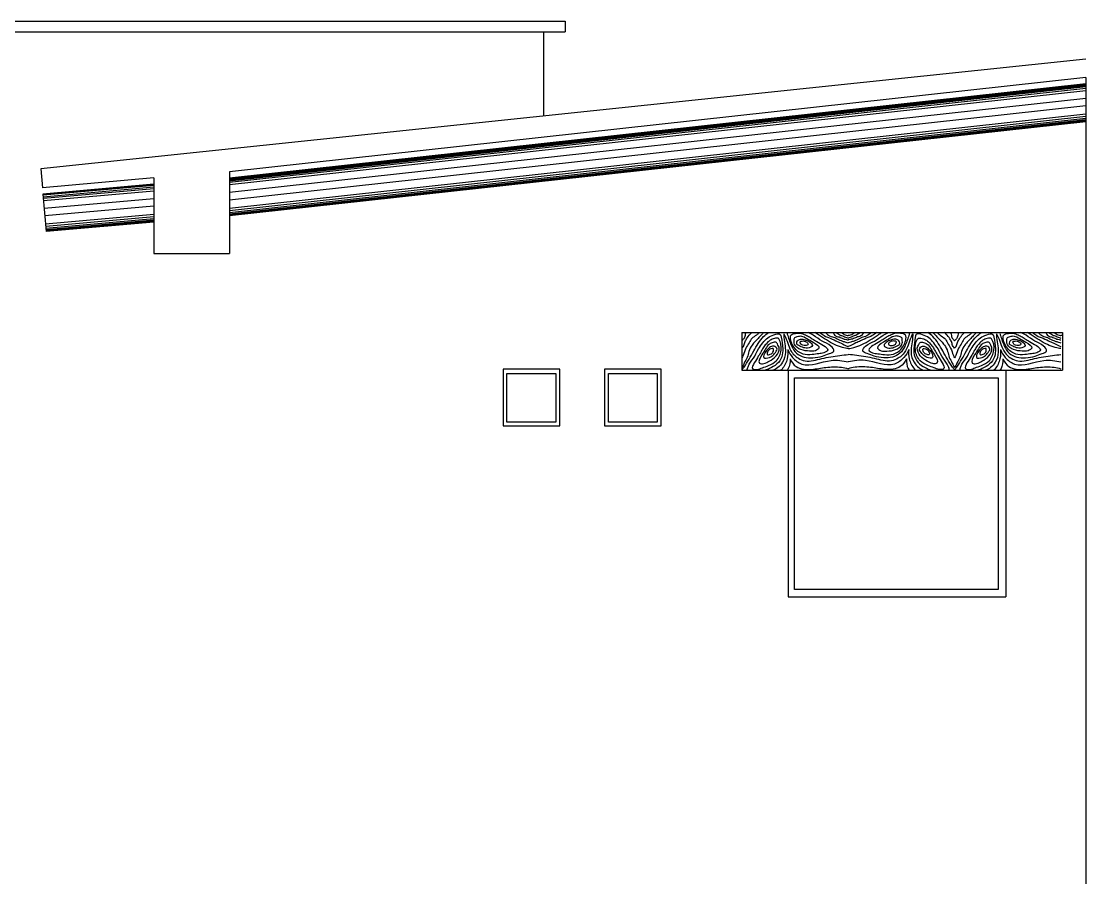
# Model space of a CAD drawing. Extents: x 152 to 700, y -120 to 84.
# Drawn here: x 170.87 to 173.691, y 71.835 to 74.104 of the extents above; entities that cross this region are included whole.
import ezdxf

# ---------------------------------------------------------------- set-up
doc = ezdxf.new("R2010")
doc.units = 0
doc.header["$LTSCALE"] = 0.03
doc.layers.get('0').update_dxf_attribs({"linetype": 'CONTINUOUS'})
doc.layers.add('MUEBLES', color=8, linetype='CONTINUOUS')

msp = doc.modelspace()

# ---------------------------------------------------------------- linework, layer by layer
at = {"ltscale": 0.03}
for p, q in [((169.2737, 74.104), (172.3115, 74.104)), ((172.3115, 74.104), (172.3115, 74.0756)), ((169.2737, 74.0756), (172.3115, 74.0756)), ((172.2535, 74.0756), (172.2535, 73.8532)), ((173.691, 74.0033), (170.9213, 73.7126)), ((173.691, 73.9546), (171.4213, 73.7052)), ((173.691, 73.9546), (173.691, 70.6291)), ((173.691, 73.938), (171.4213, 73.6886)), ((173.691, 73.8376), (171.4213, 73.5882)), ((170.9213, 73.7126), (170.9257, 73.6628)), ((171.4213, 73.7052), (171.4213, 73.4888)), ((171.2213, 73.6888), (170.9257, 73.6628)), ((171.2213, 73.6722), (170.9272, 73.6463)), ((171.2213, 73.6888), (171.2213, 73.4888)), ((170.9272, 73.6463), (170.9359, 73.5467)), ((171.2213, 73.5718), (170.9359, 73.5467)), ((171.2213, 73.4888), (171.4213, 73.4888)), ((172.7797, 73.2791), (172.7797, 73.1791)), ((172.7797, 73.2791), (173.6297, 73.2791)), ((173.6297, 73.2791), (173.6297, 73.1791)), ((172.7797, 73.1791), (173.6297, 73.1791)), ((172.9026, 73.1791), (172.9026, 72.5791)), ((172.9026, 73.1791), (173.4797, 73.1791)), ((173.4797, 73.1791), (173.4797, 72.5791)), ((172.9026, 72.5791), (173.4797, 72.5791))]:
    msp.add_line(p, q, dxfattribs=at)
for points in [[(172.297, 73.1822), (172.147, 73.1822), (172.147, 73.0322), (172.297, 73.0322)], [(172.5659, 73.1822), (172.4159, 73.1822), (172.4159, 73.0322), (172.5659, 73.0322)]]:
    msp.add_lwpolyline(points, close=True, dxfattribs=at)
at = {"layer": 'MUEBLES', "ltscale": 0.03}
for p, q in [((173.691, 73.9363), (171.4213, 73.6869)), ((173.691, 73.9345), (171.4213, 73.6851)), ((173.691, 73.9328), (171.4213, 73.6834)), ((173.691, 73.9299), (171.4213, 73.6804)), ((173.691, 73.9258), (171.4213, 73.6764)), ((173.691, 73.92), (171.4213, 73.6706)), ((173.691, 73.8996), (171.4213, 73.6502)), ((173.691, 73.8798), (171.4213, 73.6304)), ((173.691, 73.8577), (171.4213, 73.6083)), ((173.691, 73.8513), (171.4213, 73.6019)), ((173.691, 73.846), (171.4213, 73.5966)), ((173.691, 73.8425), (171.4213, 73.5931)), ((173.691, 73.8408), (171.4213, 73.5914)), ((173.691, 73.839), (171.4213, 73.5896)), ((173.691, 73.8379), (171.4213, 73.5885)), ((171.2213, 73.6704), (170.9273, 73.6446)), ((171.2213, 73.6687), (170.9275, 73.6429)), ((171.2213, 73.664), (170.9279, 73.6382)), ((171.2213, 73.66), (170.9282, 73.6342)), ((171.2213, 73.6541), (170.9287, 73.6284)), ((171.2213, 73.6338), (170.9305, 73.6082)), ((171.2213, 73.614), (170.9322, 73.5886)), ((171.2213, 73.5918), (170.9342, 73.5666)), ((171.2213, 73.5854), (170.9347, 73.5602)), ((171.2213, 73.5802), (170.9352, 73.555)), ((171.2213, 73.5767), (170.9355, 73.5516)), ((171.2213, 73.575), (170.9356, 73.5499)), ((171.2213, 73.5732), (170.9358, 73.5481)), ((171.2213, 73.5721), (170.9359, 73.547))]:
    msp.add_line(p, q, dxfattribs=at)
for points in [[(172.157, 73.1707), (172.2862, 73.1707), (172.2862, 73.0416), (172.157, 73.0416)], [(172.426, 73.1707), (172.5552, 73.1707), (172.5552, 73.0416), (172.426, 73.0416)], [(172.9188, 73.1594), (173.4592, 73.1594), (173.4592, 72.5981), (172.9188, 72.5981)]]:
    msp.add_lwpolyline(points, close=True, dxfattribs=at)
at = {"layer": 'MUEBLES', "ltscale": 5}
for points, knots in [([(172.7797, 73.1801), (172.7817, 73.1825), (172.7938, 73.1982), (172.8101, 73.2292), (172.8294, 73.2625), (172.8457, 73.2759), (172.8504, 73.2791)], [0.6666598, 0.6666598, 0.6666598, 0.6666598, 0.7011023, 0.8909677, 1.0660064, 1.1295006, 1.1295006, 1.1295006, 1.1295006]), ([(172.7903, 73.2791), (172.79, 73.2785), (172.7881, 73.2746), (172.7884, 73.2667), (172.783, 73.261), (172.7806, 73.2581), (172.7797, 73.2571)], [0.03295802, 0.03295802, 0.03295802, 0.03295802, 0.03674073, 0.06049252, 0.07489972, 0.08296521, 0.08296521, 0.08296521, 0.08296521]), ([(172.7797, 73.2378), (172.7812, 73.2397), (172.7855, 73.2425), (172.7865, 73.2533), (172.7934, 73.2637), (172.799, 73.2733), (172.8047, 73.2779), (172.8063, 73.2791)], [0.0353158, 0.0353158, 0.0353158, 0.0353158, 0.0478077, 0.0705799, 0.0918486, 0.1238372, 0.1356515, 0.1356515, 0.1356515, 0.1356515]), ([(172.8374, 73.2791), (172.8351, 73.2769), (172.83, 73.272), (172.8232, 73.264), (172.8144, 73.2559), (172.8056, 73.2447), (172.7973, 73.2303), (172.7951, 73.2126), (172.7869, 73.2014), (172.7833, 73.1919), (172.781, 73.1879), (172.7797, 73.1862)], [0.0187076, 0.0187076, 0.0187076, 0.0187076, 0.0377154, 0.0611717, 0.0815506, 0.1092271, 0.146596, 0.1794374, 0.2135857, 0.2277717, 0.2406878, 0.2406878, 0.2406878, 0.2406878]), ([(172.8256, 73.2791), (172.8254, 73.2788), (172.8236, 73.2766), (172.8168, 73.2705), (172.8052, 73.2654), (172.7988, 73.2509), (172.7884, 73.2372), (172.7854, 73.2226), (172.781, 73.214), (172.7797, 73.212)], [0.0228203, 0.0228203, 0.0228203, 0.0228203, 0.0256529, 0.043006, 0.0729976, 0.1001787, 0.1337778, 0.1752471, 0.1892174, 0.1892174, 0.1892174, 0.1892174]), ([(172.7938, 73.1791), (172.7939, 73.182), (172.7978, 73.1966), (172.8115, 73.21), (172.8215, 73.2339), (172.8346, 73.2516), (172.8477, 73.2665), (172.8629, 73.2724), (172.8815, 73.2791), (172.8835, 73.2694), (172.8839, 73.2668), (172.8856, 73.2567), (172.8887, 73.2395), (172.8873, 73.2137), (172.8732, 73.1944), (172.8563, 73.185), (172.8452, 73.1804), (172.8414, 73.1791)], [0.6226801, 0.6226801, 0.6226801, 0.6226801, 0.6540011, 0.7546461, 0.8610413, 0.9353034, 1.0075898, 1.0760235, 1.1386862, 1.1683547, 1.1683547, 1.1683547, 1.2846335, 1.3679378, 1.4535626, 1.5409984, 1.5866767, 1.5866767, 1.5866767, 1.5866767]), ([(172.8909, 73.2754), (172.8908, 73.2741), (172.8902, 73.2581), (172.8991, 73.2328), (172.8904, 73.2021), (172.8763, 73.1862), (172.8664, 73.181), (172.8618, 73.1791)], [0.0836716, 0.0836716, 0.0836716, 0.0836716, 0.0987557, 0.267036, 0.3729718, 0.4444585, 0.5013344, 0.5013344, 0.5013344, 0.5013344]), ([(172.8909, 73.2754), (172.8916, 73.2743), (172.8997, 73.2605), (172.9037, 73.234), (172.9258, 73.211), (172.9554, 73.1999), (172.993, 73.212), (173.0304, 73.2175), (173.0542, 73.2205), (173.0616, 73.2208)], [0.0836716, 0.0836716, 0.0836716, 0.0836716, 0.0987557, 0.267036, 0.3729718, 0.4444585, 0.6146, 0.7976134, 0.8816638, 0.8816638, 0.8816638, 0.8816638]), ([(172.9, 73.2791), (172.9, 73.279), (172.8994, 73.2767), (172.9003, 73.2736), (172.9012, 73.2711), (172.9044, 73.2614), (172.9097, 73.2448), (172.9231, 73.2226), (172.9446, 73.2123), (172.9685, 73.2118), (172.9921, 73.2152), (173.0082, 73.2225), (173.0286, 73.2288), (173.0123, 73.249), (172.9918, 73.255), (172.9728, 73.2705), (172.96, 73.2769), (172.9553, 73.2791)], [0.6013577, 0.6013577, 0.6013577, 0.6013577, 0.6017614, 0.6174404, 0.6174404, 0.6174404, 0.6788902, 0.722914, 0.7681642, 0.8143713, 0.8656137, 0.9055586, 0.9320593, 0.9630603, 1.0162482, 1.0724748, 1.1033181, 1.1033181, 1.1033181, 1.1033181]), ([(173.0616, 73.2367), (173.0566, 73.2375), (173.0441, 73.2392), (173.0166, 73.2505), (172.9937, 73.266), (172.9764, 73.2771), (172.9733, 73.2791)], [0.5579184, 0.5579184, 0.5579184, 0.5579184, 0.616203, 0.7011023, 0.8909677, 0.9321023, 0.9321023, 0.9321023, 0.9321023]), ([(172.9862, 73.2791), (172.9899, 73.2762), (173.0007, 73.2685), (173.0111, 73.2658), (173.0268, 73.2582), (173.0437, 73.2505), (173.0545, 73.2445), (173.0616, 73.2425)], [0.0273715, 0.0273715, 0.0273715, 0.0273715, 0.0450229, 0.0702002, 0.1127947, 0.1398796, 0.1843622, 0.1843622, 0.1843622, 0.1843622]), ([(173.0013, 73.2791), (173.0046, 73.2757), (173.0125, 73.269), (173.0214, 73.2684), (173.0327, 73.2618), (173.0443, 73.2572), (173.0541, 73.2537), (173.0594, 73.2526), (173.0616, 73.2522)], [0.0245934, 0.0245934, 0.0245934, 0.0245934, 0.0428412, 0.057894, 0.0862902, 0.1160101, 0.134247, 0.148155, 0.148155, 0.148155, 0.148155]), ([(173.0205, 73.2791), (173.0212, 73.2785), (173.0244, 73.2758), (173.0253, 73.2693), (173.0379, 73.2683), (173.0478, 73.2622), (173.0563, 73.2607), (173.0611, 73.26), (173.0616, 73.2599)], [0.02378041, 0.02378041, 0.02378041, 0.02378041, 0.02719603, 0.04078623, 0.0654223, 0.08738057, 0.11256093, 0.1160804, 0.1160804, 0.1160804, 0.1160804]), ([(173.03, 73.2791), (173.0319, 73.2775), (173.0397, 73.2717), (173.0458, 73.2709), (173.0548, 73.2664), (173.0601, 73.2649), (173.0616, 73.2645)], [0.01425696, 0.01425696, 0.01425696, 0.01425696, 0.02345859, 0.04541687, 0.06870787, 0.07824328, 0.07824328, 0.07824328, 0.07824328]), ([(173.044, 73.2791), (173.0468, 73.2769), (173.0538, 73.2723), (173.058, 73.2717), (173.0608, 73.2715), (173.0616, 73.2715)], [0.01665994, 0.01665994, 0.01665994, 0.01665994, 0.03084387, 0.04273319, 0.04786884, 0.04786884, 0.04786884, 0.04786884]), ([(173.122, 73.2791), (173.1187, 73.2757), (173.1108, 73.269), (173.1019, 73.2684), (173.0905, 73.2618), (173.0789, 73.2572), (173.0692, 73.2537), (173.0639, 73.2526), (173.0616, 73.2522)], [0.0245934, 0.0245934, 0.0245934, 0.0245934, 0.0428412, 0.057894, 0.0862902, 0.1160101, 0.134247, 0.148155, 0.148155, 0.148155, 0.148155]), ([(173.1371, 73.2791), (173.1334, 73.2762), (173.1225, 73.2685), (173.1121, 73.2658), (173.0965, 73.2582), (173.0796, 73.2505), (173.0688, 73.2445), (173.0616, 73.2425)], [0.0273715, 0.0273715, 0.0273715, 0.0273715, 0.0450229, 0.0702002, 0.1127947, 0.1398796, 0.1843622, 0.1843622, 0.1843622, 0.1843622]), ([(173.0616, 73.2367), (173.0667, 73.2375), (173.0792, 73.2392), (173.1067, 73.2505), (173.1296, 73.266), (173.1469, 73.2771), (173.15, 73.2791)], [0.5579184, 0.5579184, 0.5579184, 0.5579184, 0.616203, 0.7011023, 0.8909677, 0.9321023, 0.9321023, 0.9321023, 0.9321023]), ([(173.0793, 73.2791), (173.0765, 73.2769), (173.0695, 73.2723), (173.0653, 73.2717), (173.0625, 73.2715), (173.0616, 73.2715)], [0.01665994, 0.01665994, 0.01665994, 0.01665994, 0.03084387, 0.04273319, 0.04786884, 0.04786884, 0.04786884, 0.04786884]), ([(173.0933, 73.2791), (173.0914, 73.2775), (173.0836, 73.2717), (173.0775, 73.2709), (173.0685, 73.2664), (173.0632, 73.2649), (173.0616, 73.2645)], [0.01425696, 0.01425696, 0.01425696, 0.01425696, 0.02345859, 0.04541687, 0.06870787, 0.07824328, 0.07824328, 0.07824328, 0.07824328]), ([(173.1028, 73.2791), (173.1021, 73.2785), (173.0988, 73.2758), (173.098, 73.2693), (173.0854, 73.2683), (173.0755, 73.2622), (173.067, 73.2607), (173.0622, 73.26), (173.0616, 73.2599)], [0.02378041, 0.02378041, 0.02378041, 0.02378041, 0.02719603, 0.04078623, 0.0654223, 0.08738057, 0.11256093, 0.1160804, 0.1160804, 0.1160804, 0.1160804]), ([(173.2324, 73.2754), (173.2317, 73.2743), (173.2236, 73.2605), (173.2196, 73.234), (173.1975, 73.211), (173.1679, 73.1999), (173.1302, 73.212), (173.0929, 73.2175), (173.0691, 73.2205), (173.0616, 73.2208)], [0.0836716, 0.0836716, 0.0836716, 0.0836716, 0.0987557, 0.267036, 0.3729718, 0.4444585, 0.6146, 0.7976134, 0.8816638, 0.8816638, 0.8816638, 0.8816638]), ([(173.2233, 73.2791), (173.2233, 73.279), (173.2239, 73.2767), (173.223, 73.2736), (173.2221, 73.2711), (173.2189, 73.2614), (173.2136, 73.2448), (173.2001, 73.2226), (173.1786, 73.2123), (173.1548, 73.2118), (173.1312, 73.2152), (173.1151, 73.2225), (173.0947, 73.2288), (173.111, 73.249), (173.1315, 73.255), (173.1505, 73.2705), (173.1633, 73.2769), (173.168, 73.2791)], [0.6013577, 0.6013577, 0.6013577, 0.6013577, 0.6017614, 0.6174404, 0.6174404, 0.6174404, 0.6788902, 0.722914, 0.7681642, 0.8143713, 0.8656137, 0.9055586, 0.9320593, 0.9630603, 1.0162482, 1.0724748, 1.1033181, 1.1033181, 1.1033181, 1.1033181]), ([(173.2324, 73.2754), (173.2325, 73.2741), (173.2331, 73.2581), (173.2242, 73.2328), (173.2329, 73.2021), (173.247, 73.1862), (173.2568, 73.181), (173.2615, 73.1791)], [0.0836716, 0.0836716, 0.0836716, 0.0836716, 0.0987557, 0.267036, 0.3729718, 0.4444585, 0.5013344, 0.5013344, 0.5013344, 0.5013344]), ([(173.3295, 73.1791), (173.3294, 73.182), (173.3255, 73.1966), (173.3118, 73.21), (173.3017, 73.2339), (173.2887, 73.2516), (173.2756, 73.2665), (173.2604, 73.2724), (173.2418, 73.2791), (173.2398, 73.2694), (173.2394, 73.2668), (173.2377, 73.2567), (173.2346, 73.2395), (173.236, 73.2137), (173.2501, 73.1944), (173.2669, 73.185), (173.2781, 73.1804), (173.2819, 73.1791)], [0.6226801, 0.6226801, 0.6226801, 0.6226801, 0.6540011, 0.7546461, 0.8610413, 0.9353034, 1.0075898, 1.0760235, 1.1386862, 1.1683547, 1.1683547, 1.1683547, 1.2846335, 1.3679378, 1.4535626, 1.5409984, 1.5866767, 1.5866767, 1.5866767, 1.5866767]), ([(173.3436, 73.1801), (173.3416, 73.1825), (173.3295, 73.1982), (173.3132, 73.2292), (173.2939, 73.2625), (173.2775, 73.2759), (173.2729, 73.2791)], [0.6666598, 0.6666598, 0.6666598, 0.6666598, 0.7011023, 0.8909677, 1.0660064, 1.1295006, 1.1295006, 1.1295006, 1.1295006]), ([(173.2859, 73.2791), (173.2882, 73.2769), (173.2933, 73.272), (173.3001, 73.264), (173.3089, 73.2559), (173.3177, 73.2447), (173.326, 73.2303), (173.3282, 73.2126), (173.3363, 73.2014), (173.34, 73.1919), (173.3423, 73.1879), (173.3436, 73.1862)], [0.0187076, 0.0187076, 0.0187076, 0.0187076, 0.0377154, 0.0611717, 0.0815506, 0.1092271, 0.146596, 0.1794374, 0.2135857, 0.2277717, 0.2406878, 0.2406878, 0.2406878, 0.2406878]), ([(173.2977, 73.2791), (173.2979, 73.2788), (173.2997, 73.2766), (173.3065, 73.2705), (173.3181, 73.2654), (173.3245, 73.2509), (173.3348, 73.2372), (173.3379, 73.2226), (173.3423, 73.214), (173.3436, 73.212)], [0.0228203, 0.0228203, 0.0228203, 0.0228203, 0.0256529, 0.043006, 0.0729976, 0.1001787, 0.1337778, 0.1752471, 0.1892174, 0.1892174, 0.1892174, 0.1892174]), ([(173.3436, 73.2378), (173.3421, 73.2397), (173.3378, 73.2425), (173.3368, 73.2533), (173.3298, 73.2637), (173.3242, 73.2733), (173.3186, 73.2779), (173.317, 73.2791)], [0.0353158, 0.0353158, 0.0353158, 0.0353158, 0.0478077, 0.0705799, 0.0918486, 0.1238372, 0.1356515, 0.1356515, 0.1356515, 0.1356515]), ([(173.333, 73.2791), (173.3333, 73.2785), (173.3352, 73.2746), (173.3348, 73.2667), (173.3403, 73.261), (173.3427, 73.2581), (173.3436, 73.2571)], [0.03295802, 0.03295802, 0.03295802, 0.03295802, 0.03674073, 0.06049252, 0.07489972, 0.08296521, 0.08296521, 0.08296521, 0.08296521]), ([(173.3436, 73.1801), (173.3455, 73.1825), (173.3576, 73.1982), (173.374, 73.2292), (173.3933, 73.2625), (173.4096, 73.2759), (173.4142, 73.2791)], [0.6666598, 0.6666598, 0.6666598, 0.6666598, 0.7011023, 0.8909677, 1.0660064, 1.1295006, 1.1295006, 1.1295006, 1.1295006]), ([(173.3542, 73.2791), (173.3539, 73.2785), (173.352, 73.2746), (173.3523, 73.2667), (173.3468, 73.261), (173.3444, 73.2581), (173.3436, 73.2571)], [0.03295802, 0.03295802, 0.03295802, 0.03295802, 0.03674073, 0.06049252, 0.07489972, 0.08296521, 0.08296521, 0.08296521, 0.08296521]), ([(173.3436, 73.2378), (173.3451, 73.2397), (173.3493, 73.2425), (173.3503, 73.2533), (173.3573, 73.2637), (173.3629, 73.2733), (173.3686, 73.2779), (173.3701, 73.2791)], [0.0353158, 0.0353158, 0.0353158, 0.0353158, 0.0478077, 0.0705799, 0.0918486, 0.1238372, 0.1356515, 0.1356515, 0.1356515, 0.1356515]), ([(173.4013, 73.2791), (173.3989, 73.2769), (173.3939, 73.272), (173.3871, 73.264), (173.3783, 73.2559), (173.3695, 73.2447), (173.3612, 73.2303), (173.359, 73.2126), (173.3508, 73.2014), (173.3472, 73.1919), (173.3449, 73.1879), (173.3436, 73.1862)], [0.0187076, 0.0187076, 0.0187076, 0.0187076, 0.0377154, 0.0611717, 0.0815506, 0.1092271, 0.146596, 0.1794374, 0.2135857, 0.2277717, 0.2406878, 0.2406878, 0.2406878, 0.2406878]), ([(173.3895, 73.2791), (173.3892, 73.2788), (173.3875, 73.2766), (173.3806, 73.2705), (173.3691, 73.2654), (173.3627, 73.2509), (173.3523, 73.2372), (173.3492, 73.2226), (173.3449, 73.214), (173.3436, 73.212)], [0.0228203, 0.0228203, 0.0228203, 0.0228203, 0.0256529, 0.043006, 0.0729976, 0.1001787, 0.1337778, 0.1752471, 0.1892174, 0.1892174, 0.1892174, 0.1892174]), ([(173.3576, 73.1791), (173.3578, 73.182), (173.3617, 73.1966), (173.3753, 73.21), (173.3854, 73.2339), (173.3984, 73.2516), (173.4116, 73.2665), (173.4268, 73.2724), (173.4454, 73.2791), (173.4473, 73.2694), (173.4478, 73.2668), (173.4495, 73.2567), (173.4526, 73.2395), (173.4512, 73.2137), (173.4371, 73.1944), (173.4202, 73.185), (173.4091, 73.1804), (173.4052, 73.1791)], [0.6226801, 0.6226801, 0.6226801, 0.6226801, 0.6540011, 0.7546461, 0.8610413, 0.9353034, 1.0075898, 1.0760235, 1.1386862, 1.1683547, 1.1683547, 1.1683547, 1.2846335, 1.3679378, 1.4535626, 1.5409984, 1.5866767, 1.5866767, 1.5866767, 1.5866767]), ([(173.4548, 73.2754), (173.4547, 73.2741), (173.4541, 73.2581), (173.463, 73.2328), (173.4543, 73.2021), (173.4402, 73.1862), (173.4303, 73.181), (173.4257, 73.1791)], [0.0836716, 0.0836716, 0.0836716, 0.0836716, 0.0987557, 0.267036, 0.3729718, 0.4444585, 0.5013344, 0.5013344, 0.5013344, 0.5013344]), ([(173.4548, 73.2754), (173.4555, 73.2743), (173.4635, 73.2605), (173.4676, 73.234), (173.4897, 73.211), (173.5193, 73.1999), (173.5569, 73.212), (173.5942, 73.2175), (173.618, 73.2205), (173.6255, 73.2208)], [0.0836716, 0.0836716, 0.0836716, 0.0836716, 0.0987557, 0.267036, 0.3729718, 0.4444585, 0.6146, 0.7976134, 0.8816638, 0.8816638, 0.8816638, 0.8816638]), ([(173.4639, 73.2791), (173.4639, 73.279), (173.4633, 73.2767), (173.4642, 73.2736), (173.465, 73.2711), (173.4683, 73.2614), (173.4736, 73.2448), (173.487, 73.2226), (173.5085, 73.2123), (173.5323, 73.2118), (173.556, 73.2152), (173.572, 73.2225), (173.5925, 73.2288), (173.5761, 73.249), (173.5557, 73.255), (173.5367, 73.2705), (173.5239, 73.2769), (173.5192, 73.2791)], [0.6013577, 0.6013577, 0.6013577, 0.6013577, 0.6017614, 0.6174404, 0.6174404, 0.6174404, 0.6788902, 0.722914, 0.7681642, 0.8143713, 0.8656137, 0.9055586, 0.9320593, 0.9630603, 1.0162482, 1.0724748, 1.1033181, 1.1033181, 1.1033181, 1.1033181]), ([(173.6255, 73.2367), (173.6204, 73.2375), (173.608, 73.2392), (173.5805, 73.2505), (173.5576, 73.266), (173.5402, 73.2771), (173.5371, 73.2791)], [0.5579184, 0.5579184, 0.5579184, 0.5579184, 0.616203, 0.7011023, 0.8909677, 0.9321023, 0.9321023, 0.9321023, 0.9321023]), ([(173.5501, 73.2791), (173.5538, 73.2762), (173.5646, 73.2685), (173.575, 73.2658), (173.5906, 73.2582), (173.6076, 73.2505), (173.6184, 73.2445), (173.6255, 73.2425)], [0.0273715, 0.0273715, 0.0273715, 0.0273715, 0.0450229, 0.0702002, 0.1127947, 0.1398796, 0.1843622, 0.1843622, 0.1843622, 0.1843622]), ([(173.5652, 73.2791), (173.5685, 73.2757), (173.5763, 73.269), (173.5853, 73.2684), (173.5966, 73.2618), (173.6082, 73.2572), (173.618, 73.2537), (173.6232, 73.2526), (173.6255, 73.2522)], [0.0245934, 0.0245934, 0.0245934, 0.0245934, 0.0428412, 0.057894, 0.0862902, 0.1160101, 0.134247, 0.148155, 0.148155, 0.148155, 0.148155]), ([(173.5844, 73.2791), (173.5851, 73.2785), (173.5883, 73.2758), (173.5892, 73.2693), (173.6018, 73.2683), (173.6116, 73.2622), (173.6202, 73.2607), (173.6249, 73.26), (173.6255, 73.2599)], [0.02378041, 0.02378041, 0.02378041, 0.02378041, 0.02719603, 0.04078623, 0.0654223, 0.08738057, 0.11256093, 0.1160804, 0.1160804, 0.1160804, 0.1160804]), ([(173.5939, 73.2791), (173.5957, 73.2775), (173.6035, 73.2717), (173.6097, 73.2709), (173.6186, 73.2664), (173.624, 73.2649), (173.6255, 73.2645)], [0.01425696, 0.01425696, 0.01425696, 0.01425696, 0.02345859, 0.04541687, 0.06870787, 0.07824328, 0.07824328, 0.07824328, 0.07824328]), ([(173.6078, 73.2791), (173.6107, 73.2769), (173.6177, 73.2723), (173.6219, 73.2717), (173.6247, 73.2715), (173.6255, 73.2715)], [0.01665994, 0.01665994, 0.01665994, 0.01665994, 0.03084387, 0.04273319, 0.04786884, 0.04786884, 0.04786884, 0.04786884]), ([(173.6297, 73.2719), (173.6291, 73.2718), (173.6278, 73.2716), (173.6264, 73.2715), (173.6255, 73.2715)], [0.038920124, 0.038920124, 0.038920124, 0.038920124, 0.042733186, 0.047868836, 0.047868836, 0.047868836, 0.047868836]), ([(172.8777, 73.2624), (172.8834, 73.2539), (172.8866, 73.2319), (172.8749, 73.2037), (172.8527, 73.1922), (172.8348, 73.1862), (172.8222, 73.1806), (172.8029, 73.1814), (172.8143, 73.202), (172.8218, 73.2143), (172.8304, 73.2278), (172.8358, 73.2394), (172.8441, 73.2492), (172.8534, 73.2595), (172.8649, 73.2629), (172.8755, 73.2656), (172.8777, 73.2624)], [0, 0, 0, 0, 0.1156264, 0.2322141, 0.3222078, 0.3897928, 0.4435424, 0.490424, 0.5493848, 0.6291282, 0.6822905, 0.7260021, 0.7738049, 0.8290838, 0.8750289, 0.9200258, 0.9200258, 0.9200258, 0.9200258]), ([(172.8787, 73.2377), (172.8789, 73.2305), (172.8719, 73.2153), (172.854, 73.2046), (172.8405, 73.1957), (172.819, 73.197), (172.8335, 73.2208), (172.8417, 73.2345), (172.8504, 73.2493), (172.8614, 73.2525), (172.8711, 73.2548), (172.8747, 73.2462), (172.8786, 73.2418), (172.8787, 73.2377)], [0, 0, 0, 0, 0.0827263, 0.1704953, 0.2305154, 0.273883, 0.3581689, 0.4303177, 0.4915419, 0.5321604, 0.5653625, 0.5823497, 0.6287176, 0.6287176, 0.6287176, 0.6287176]), ([(172.8727, 73.2326), (172.8701, 73.2285), (172.8644, 73.2206), (172.8543, 73.2119), (172.8334, 73.2092), (172.841, 73.2269), (172.8483, 73.2355), (172.8572, 73.2427), (172.8682, 73.2442), (172.8747, 73.2357), (172.8727, 73.2326)], [0, 0, 0, 0, 0.0553506, 0.1071945, 0.1625313, 0.2141908, 0.2582256, 0.304096, 0.3372981, 0.3789953, 0.3789953, 0.3789953, 0.3789953]), ([(173.2456, 73.2624), (173.2399, 73.2539), (173.2367, 73.2319), (173.2484, 73.2037), (173.2706, 73.1922), (173.2885, 73.1862), (173.301, 73.1806), (173.3203, 73.1814), (173.309, 73.202), (173.3015, 73.2143), (173.2929, 73.2278), (173.2875, 73.2394), (173.2792, 73.2492), (173.2699, 73.2595), (173.2584, 73.2629), (173.2478, 73.2656), (173.2456, 73.2624)], [0, 0, 0, 0, 0.1156264, 0.2322141, 0.3222078, 0.3897928, 0.4435424, 0.490424, 0.5493848, 0.6291282, 0.6822905, 0.7260021, 0.7738049, 0.8290838, 0.8750289, 0.9200258, 0.9200258, 0.9200258, 0.9200258]), ([(173.2446, 73.2377), (173.2444, 73.2305), (173.2514, 73.2153), (173.2693, 73.2046), (173.2828, 73.1957), (173.3043, 73.197), (173.2898, 73.2208), (173.2816, 73.2345), (173.2729, 73.2493), (173.2619, 73.2525), (173.2522, 73.2548), (173.2486, 73.2462), (173.2446, 73.2418), (173.2446, 73.2377)], [0, 0, 0, 0, 0.0827263, 0.1704953, 0.2305154, 0.273883, 0.3581689, 0.4303177, 0.4915419, 0.5321604, 0.5653625, 0.5823497, 0.6287176, 0.6287176, 0.6287176, 0.6287176]), ([(173.2506, 73.2326), (173.2532, 73.2285), (173.2589, 73.2206), (173.269, 73.2119), (173.2899, 73.2092), (173.2823, 73.2269), (173.275, 73.2355), (173.2661, 73.2427), (173.255, 73.2442), (173.2486, 73.2357), (173.2506, 73.2326)], [0, 0, 0, 0, 0.0553506, 0.1071945, 0.1625313, 0.2141908, 0.2582256, 0.304096, 0.3372981, 0.3789953, 0.3789953, 0.3789953, 0.3789953]), ([(173.4416, 73.2624), (173.4473, 73.2539), (173.4505, 73.2319), (173.4387, 73.2037), (173.4166, 73.1922), (173.3986, 73.1862), (173.3861, 73.1806), (173.3668, 73.1814), (173.3782, 73.202), (173.3857, 73.2143), (173.3943, 73.2278), (173.3997, 73.2394), (173.408, 73.2492), (173.4173, 73.2595), (173.4287, 73.2629), (173.4393, 73.2656), (173.4416, 73.2624)], [0, 0, 0, 0, 0.1156264, 0.2322141, 0.3222078, 0.3897928, 0.4435424, 0.490424, 0.5493848, 0.6291282, 0.6822905, 0.7260021, 0.7738049, 0.8290838, 0.8750289, 0.9200258, 0.9200258, 0.9200258, 0.9200258]), ([(173.4426, 73.2377), (173.4427, 73.2305), (173.4358, 73.2153), (173.4179, 73.2046), (173.4043, 73.1957), (173.3828, 73.197), (173.3974, 73.2208), (173.4056, 73.2345), (173.4143, 73.2493), (173.4252, 73.2525), (173.435, 73.2548), (173.4386, 73.2462), (173.4425, 73.2418), (173.4426, 73.2377)], [0, 0, 0, 0, 0.0827263, 0.1704953, 0.2305154, 0.273883, 0.3581689, 0.4303177, 0.4915419, 0.5321604, 0.5653625, 0.5823497, 0.6287176, 0.6287176, 0.6287176, 0.6287176]), ([(173.4366, 73.2326), (173.434, 73.2285), (173.4282, 73.2206), (173.4181, 73.2119), (173.3973, 73.2092), (173.4048, 73.2269), (173.4121, 73.2355), (173.421, 73.2427), (173.4321, 73.2442), (173.4385, 73.2357), (173.4366, 73.2326)], [0, 0, 0, 0, 0.0553506, 0.1071945, 0.1625313, 0.2141908, 0.2582256, 0.304096, 0.3372981, 0.3789953, 0.3789953, 0.3789953, 0.3789953]), ([(172.8631, 73.2302), (172.8624, 73.2263), (172.8574, 73.2214), (172.8444, 73.2188), (172.8486, 73.2315), (172.8543, 73.2353), (172.8647, 73.2388), (172.8634, 73.2323), (172.8631, 73.2302)], [0, 0, 0, 0, 0.0446822, 0.0746922, 0.1071442, 0.1455798, 0.1698857, 0.1946494, 0.1946494, 0.1946494, 0.1946494]), ([(172.9013, 73.2339), (172.9019, 73.2258), (172.9015, 73.2076), (172.8921, 73.1879), (172.8838, 73.1801), (172.8825, 73.1791)], [0.1083546, 0.1083546, 0.1083546, 0.1083546, 0.2013584, 0.3158881, 0.3357246, 0.3357246, 0.3357246, 0.3357246]), ([(172.9013, 73.2339), (172.9045, 73.2264), (172.9135, 73.2106), (172.9522, 73.182), (173.0056, 73.2104), (173.0469, 73.2049), (173.0616, 73.2013)], [0.1083546, 0.1083546, 0.1083546, 0.1083546, 0.2013584, 0.3158881, 0.6115729, 0.7835616, 0.7835616, 0.7835616, 0.7835616]), ([(173.222, 73.2339), (173.2188, 73.2264), (173.2098, 73.2106), (173.1711, 73.182), (173.1177, 73.2104), (173.0764, 73.2049), (173.0616, 73.2013)], [0.1083546, 0.1083546, 0.1083546, 0.1083546, 0.2013584, 0.3158881, 0.6115729, 0.7835616, 0.7835616, 0.7835616, 0.7835616]), ([(173.222, 73.2339), (173.2213, 73.2258), (173.2218, 73.2076), (173.2312, 73.1879), (173.2395, 73.1801), (173.2408, 73.1791)], [0.1083546, 0.1083546, 0.1083546, 0.1083546, 0.2013584, 0.3158881, 0.3357246, 0.3357246, 0.3357246, 0.3357246]), ([(173.2602, 73.2302), (173.2609, 73.2263), (173.2659, 73.2214), (173.2789, 73.2188), (173.2747, 73.2315), (173.269, 73.2353), (173.2586, 73.2388), (173.2599, 73.2323), (173.2602, 73.2302)], [0, 0, 0, 0, 0.0446822, 0.0746922, 0.1071442, 0.1455798, 0.1698857, 0.1946494, 0.1946494, 0.1946494, 0.1946494]), ([(173.4269, 73.2302), (173.4263, 73.2263), (173.4213, 73.2214), (173.4083, 73.2188), (173.4125, 73.2315), (173.4182, 73.2353), (173.4286, 73.2388), (173.4273, 73.2323), (173.4269, 73.2302)], [0, 0, 0, 0, 0.0446822, 0.0746922, 0.1071442, 0.1455798, 0.1698857, 0.1946494, 0.1946494, 0.1946494, 0.1946494]), ([(173.4651, 73.2339), (173.4658, 73.2258), (173.4654, 73.2076), (173.456, 73.1879), (173.4477, 73.1801), (173.4464, 73.1791)], [0.1083546, 0.1083546, 0.1083546, 0.1083546, 0.2013584, 0.3158881, 0.3357246, 0.3357246, 0.3357246, 0.3357246]), ([(173.4651, 73.2339), (173.4684, 73.2264), (173.4774, 73.2106), (173.5161, 73.182), (173.5695, 73.2104), (173.6108, 73.2049), (173.6255, 73.2013)], [0.1083546, 0.1083546, 0.1083546, 0.1083546, 0.2013584, 0.3158881, 0.6115729, 0.7835616, 0.7835616, 0.7835616, 0.7835616]), ([(172.9073, 73.2097), (172.9077, 73.2002), (172.9066, 73.1893), (172.9009, 73.1805), (172.8998, 73.1791)], [0.0719329, 0.0719329, 0.0719329, 0.0719329, 0.1763869, 0.1976991, 0.1976991, 0.1976991, 0.1976991]), ([(172.9073, 73.2097), (172.9115, 73.2011), (172.9241, 73.1823), (172.9646, 73.1797), (173.003, 73.188), (173.0358, 73.1892), (173.0559, 73.1851), (173.0616, 73.1833)], [0.0719329, 0.0719329, 0.0719329, 0.0719329, 0.1763869, 0.3332264, 0.4774141, 0.6341089, 0.7021398, 0.7021398, 0.7021398, 0.7021398]), ([(173.216, 73.2097), (173.2118, 73.2011), (173.1992, 73.1823), (173.1587, 73.1797), (173.1203, 73.188), (173.0875, 73.1892), (173.0674, 73.1851), (173.0616, 73.1833)], [0.0719329, 0.0719329, 0.0719329, 0.0719329, 0.1763869, 0.3332264, 0.4774141, 0.6341089, 0.7021398, 0.7021398, 0.7021398, 0.7021398]), ([(173.216, 73.2097), (173.2156, 73.2002), (173.2167, 73.1893), (173.2224, 73.1805), (173.2235, 73.1791)], [0.0719329, 0.0719329, 0.0719329, 0.0719329, 0.1763869, 0.1976991, 0.1976991, 0.1976991, 0.1976991]), ([(173.4712, 73.2097), (173.4716, 73.2002), (173.4705, 73.1893), (173.4647, 73.1805), (173.4636, 73.1791)], [0.0719329, 0.0719329, 0.0719329, 0.0719329, 0.1763869, 0.1976991, 0.1976991, 0.1976991, 0.1976991]), ([(173.4712, 73.2097), (173.4754, 73.2011), (173.488, 73.1823), (173.5284, 73.1797), (173.5669, 73.188), (173.5996, 73.1892), (173.6197, 73.1851), (173.6255, 73.1833)], [0.0719329, 0.0719329, 0.0719329, 0.0719329, 0.1763869, 0.3332264, 0.4774141, 0.6341089, 0.7021398, 0.7021398, 0.7021398, 0.7021398])]:
    msp.add_open_spline(points, degree=3, knots=knots, dxfattribs=at)
for points, start_tangent, end_tangent in [([(172.9087, 73.2701), (172.9175, 73.2408), (172.9419, 73.2221), (172.9657, 73.2207), (172.9834, 73.2229), (172.9973, 73.2257), (173.0071, 73.2332), (172.9963, 73.2444), (172.9782, 73.2553), (172.9662, 73.2625), (172.9565, 73.2689), (172.945, 73.2741), (172.9309, 73.2778), (172.9189, 73.2763), (172.9087, 73.2701)], (-0.106893, -0.994271), (-0.106893, -0.994271)), ([(172.9194, 73.2479), (172.9361, 73.2338), (172.959, 73.23), (172.9748, 73.231), (172.9841, 73.2377), (172.9684, 73.2536), (172.9521, 73.2634), (172.9373, 73.2699), (172.9266, 73.2687), (172.9189, 73.2646), (172.9185, 73.2601), (172.9194, 73.2479)], (0.452531, -0.891749), (0.452531, -0.891749)), ([(173.2146, 73.2701), (173.2058, 73.2408), (173.1814, 73.2221), (173.1576, 73.2207), (173.1399, 73.2229), (173.126, 73.2257), (173.1162, 73.2332), (173.127, 73.2444), (173.1451, 73.2553), (173.1571, 73.2625), (173.1667, 73.2689), (173.1783, 73.2741), (173.1924, 73.2778), (173.2044, 73.2763), (173.2146, 73.2701)], (0.106893, -0.994271), (0.106893, -0.994271)), ([(173.2039, 73.2479), (173.1872, 73.2338), (173.1643, 73.23), (173.1485, 73.231), (173.1392, 73.2377), (173.1549, 73.2536), (173.1712, 73.2634), (173.186, 73.2699), (173.1967, 73.2687), (173.2044, 73.2646), (173.2048, 73.2601), (173.2039, 73.2479)], (-0.452531, -0.891749), (-0.452531, -0.891749)), ([(173.4726, 73.2701), (173.4814, 73.2408), (173.5058, 73.2221), (173.5295, 73.2207), (173.5472, 73.2229), (173.5612, 73.2257), (173.571, 73.2332), (173.5602, 73.2444), (173.5421, 73.2553), (173.5301, 73.2625), (173.5204, 73.2689), (173.5089, 73.2741), (173.4948, 73.2778), (173.4827, 73.2763), (173.4726, 73.2701)], (-0.106893, -0.994271), (-0.106893, -0.994271)), ([(173.4833, 73.2479), (173.4999, 73.2338), (173.5228, 73.23), (173.5386, 73.231), (173.5479, 73.2377), (173.5323, 73.2536), (173.5159, 73.2634), (173.5012, 73.2699), (173.4905, 73.2687), (173.4827, 73.2646), (173.4824, 73.2601), (173.4833, 73.2479)], (0.452531, -0.891749), (0.452531, -0.891749)), ([(172.9271, 73.2462), (172.9404, 73.24), (172.954, 73.2382), (172.9669, 73.2451), (172.9578, 73.2553), (172.9471, 73.2599), (172.935, 73.2613), (172.9273, 73.2572), (172.9271, 73.2462)], (0.866643, -0.498928), (0.866643, -0.498928)), ([(172.9368, 73.2486), (172.9479, 73.2448), (172.9552, 73.2481), (172.9498, 73.2548), (172.9399, 73.2567), (172.9338, 73.2544), (172.9368, 73.2486)], (0.609714, -0.792621), (0.609714, -0.792621)), ([(173.1962, 73.2462), (173.1829, 73.24), (173.1693, 73.2382), (173.1564, 73.2451), (173.1655, 73.2553), (173.1762, 73.2599), (173.1882, 73.2613), (173.196, 73.2572), (173.1962, 73.2462)], (-0.866643, -0.498928), (-0.866643, -0.498928)), ([(173.1865, 73.2486), (173.1753, 73.2448), (173.1681, 73.2481), (173.1734, 73.2548), (173.1834, 73.2567), (173.1894, 73.2544), (173.1865, 73.2486)], (-0.609714, -0.792621), (-0.609714, -0.792621)), ([(173.491, 73.2462), (173.5042, 73.24), (173.5178, 73.2382), (173.5307, 73.2451), (173.5216, 73.2553), (173.511, 73.2599), (173.4989, 73.2613), (173.4912, 73.2572), (173.491, 73.2462)], (0.866643, -0.498928), (0.866643, -0.498928)), ([(173.5006, 73.2486), (173.5118, 73.2448), (173.519, 73.2481), (173.5137, 73.2548), (173.5037, 73.2567), (173.4977, 73.2544), (173.5006, 73.2486)], (0.609714, -0.792621), (0.609714, -0.792621))]:
    msp.add_spline(points, degree=3, dxfattribs=dict(at, start_tangent=start_tangent, end_tangent=end_tangent))

doc.saveas('drawing.dxf')
